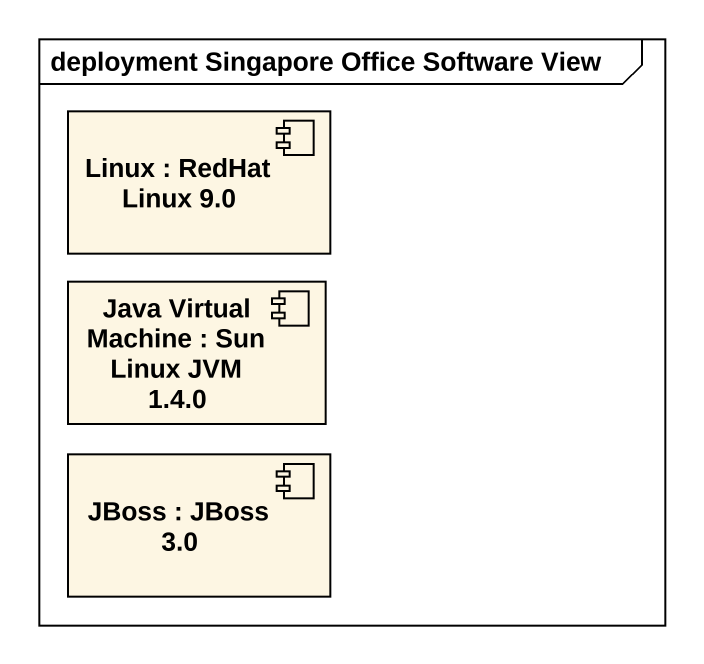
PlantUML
@startuml
mainframe deployment Singapore Office Software View
component "Linux : RedHat Linux 9.0" as Linux
component "Java Virtual Machine : Sun Linux JVM 1.4.0" as Java_Virtual_Machine
component "JBoss : JBoss 3.0" as JBoss
@enduml
